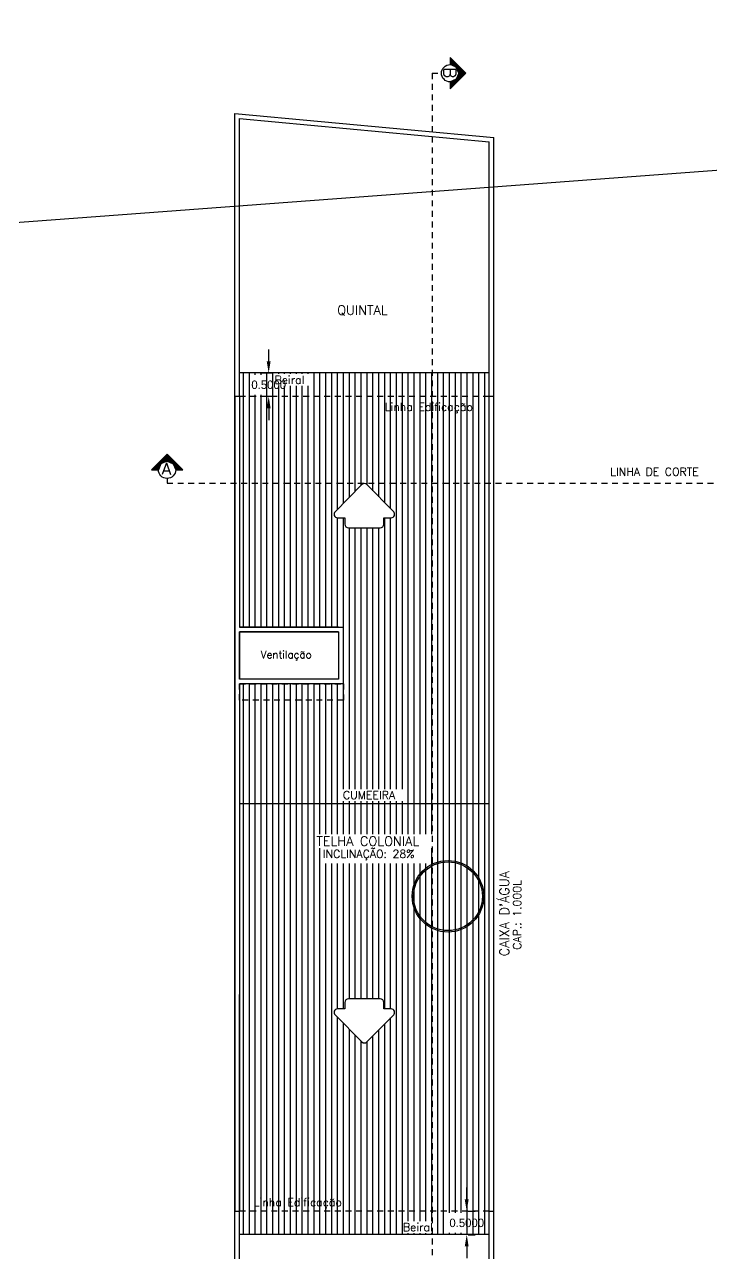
# Model space of a CAD drawing. Extents: x 1223 to 2114, y 507 to 973.
# Drawn here: x 1928.06 to 1942.64, y 617.42 to 643.52 of the extents above; entities that cross this region are included whole.
import ezdxf

# ---------------------------------------------------------------- set-up
doc = ezdxf.new("R2010")
doc.units = 0
doc.header["$MEASUREMENT"] = 0
doc.linetypes.add('HIDDEN2', pattern=[0.1875, 0.125, -0.0625])
doc.layers.get('0').update_dxf_attribs({"linetype": 'CONTINUOUS'})
doc.layers.get('DEFPOINTS').update_dxf_attribs({"linetype": 'CONTINUOUS'})
for name, color, linetype in [('CAIXA_DAGUA', 4, 'CONTINUOUS'), ('DIVERSOS', 2, 'CONTINUOUS'), ('JANELAS', 8, 'CONTINUOUS'), ('JANELAS_INTERNO', 2, 'CONTINUOUS'), ('PAREDE', 2, 'CONTINUOUS'), ('PROJECAO', 7, 'HIDDEN2'), ('REBAIXO', 8, 'CONTINUOUS')]:
    doc.layers.add(name, color=color, linetype=linetype)
doc.styles.add('PADRAO_TXT', font='romans.shx')
doc.styles.add('PADRAO_TXT2', font='romant', dxfattribs={"height": 0.6})
doc.dimstyles.get("Standard").update_dxf_attribs({"dimtxt": 0.18, "dimasz": 0.18, "dimexe": 0.18, "dimexo": 0.0625, "dimgap": 0.09, "dimtad": 0, "dimtih": 1, "dimtoh": 1, "dimdec": 4, "dimzin": 0, "dimdsep": 46, "dimtxsty": 'Standard', "dimcen": 0.09, "dimadec": 0, "dimazin": 0, "dimtfac": 1, "dimtdec": 4, "dimtofl": 0, "dimtmove": 0, "dimatfit": 3, "dimfxl": 0, "dimtolj": 1, "dimtzin": 0, "dimarcsym": 0})

# ---------------------------------------------------------------- blocks, each defined once
blk = doc.blocks.new('*D448')
at = {"layer": 'DEFPOINTS', "color": 0, "transparency": 16777216}
for p in [(1933.239, 636.115), (1933.391, 636.115), (1933.391, 635.615)]:
    blk.add_point(p, dxfattribs=at)
at = {"layer": 'PAREDE', "color": 7, "lineweight": -2, "transparency": 16777216}
for p, q in [((1933.239, 636.365), (1933.239, 636.615)), ((1933.239, 635.365), (1933.239, 635.115))]:
    blk.add_line(p, q, dxfattribs=at)
at = {"layer": 'PAREDE', "color": 0, "lineweight": -2, "transparency": 16777216}
for p, q in [((1933.329, 636.115), (1933.059, 636.115)), ((1933.329, 635.615), (1933.059, 635.615))]:
    blk.add_line(p, q, dxfattribs=at)
at = {"layer": 'PAREDE', "color": 7, "transparency": 16777216}
for points in [[(1933.197, 636.365), (1933.28, 636.365), (1933.239, 636.115)], [(1933.197, 635.365), (1933.28, 635.365), (1933.239, 635.615)]]:
    blk.add_solid(points, dxfattribs=at)
at = {"layer": 'PAREDE', "color": 0, "transparency": 16777216, "insert": (1933.239, 635.865), "char_height": 0.18, "attachment_point": 5}
blk.add_mtext('\\A1;0.5000', dxfattribs=at)
blk = doc.blocks.new('SETA1')
at = {"layer": 'DIVERSOS'}
blk.add_lwpolyline([(-0.225, 0), (0.225, 0, 0.414214), (0.275, 0.05), (0.275, 0.142), (0.379, 0.142, 0.668179), (0.415, 0.227), (0.035, 0.61, 0.414214), (-0.035, 0.61), (-0.415, 0.227, 0.668179), (-0.379, 0.142), (-0.275, 0.142), (-0.275, 0.05, 0.414214)], format="xyb", close=True, dxfattribs=at)
blk = doc.blocks.new('*X118')
at = {"color": 0}
for p, q in [((1932.703, 635.615), (1932.703, 636.115)), ((1932.828, 635.615), (1932.828, 636.115)), ((1932.953, 636.079), (1932.953, 636.115)), ((1933.078, 636.079), (1933.078, 636.115)), ((1933.203, 635.615), (1933.203, 636.115)), ((1933.328, 635.615), (1933.328, 636.115)), ((1933.453, 636.095), (1933.453, 636.115)), ((1933.578, 636.095), (1933.578, 636.115)), ((1933.703, 636.095), (1933.703, 636.115)), ((1933.828, 636.095), (1933.828, 636.115)), ((1933.953, 636.095), (1933.953, 636.115)), ((1934.078, 636.095), (1934.078, 636.115)), ((1934.203, 635.615), (1934.203, 636.115)), ((1934.328, 635.615), (1934.328, 636.115)), ((1934.453, 635.615), (1934.453, 636.115)), ((1934.578, 635.615), (1934.578, 636.115)), ((1934.703, 635.615), (1934.703, 636.115)), ((1934.828, 635.615), (1934.828, 636.115)), ((1934.953, 635.615), (1934.953, 636.115)), ((1935.078, 635.615), (1935.078, 636.115)), ((1935.203, 635.615), (1935.203, 636.115)), ((1935.328, 635.615), (1935.328, 636.115)), ((1935.453, 635.615), (1935.453, 636.115)), ((1935.578, 635.615), (1935.578, 636.115)), ((1935.703, 635.615), (1935.703, 636.115)), ((1935.828, 635.615), (1935.828, 636.115)), ((1935.953, 635.615), (1935.953, 636.115)), ((1936.078, 635.615), (1936.078, 636.115)), ((1936.203, 635.615), (1936.203, 636.115)), ((1936.328, 635.615), (1936.328, 636.115)), ((1936.453, 635.615), (1936.453, 636.115)), ((1936.578, 635.615), (1936.578, 636.115)), ((1936.703, 635.615), (1936.703, 636.115)), ((1936.828, 635.615), (1936.828, 636.115)), ((1936.953, 635.615), (1936.953, 636.115)), ((1937.078, 635.615), (1937.078, 636.115)), ((1937.203, 635.615), (1937.203, 636.115)), ((1937.328, 635.615), (1937.328, 636.115)), ((1937.453, 635.615), (1937.453, 636.115)), ((1937.578, 635.615), (1937.578, 636.115)), ((1937.703, 635.615), (1937.703, 636.115)), ((1937.828, 635.615), (1937.828, 636.115)), ((1933.453, 635.615), (1933.453, 635.84)), ((1933.578, 635.615), (1933.578, 635.84)), ((1933.703, 635.615), (1933.703, 635.84)), ((1933.828, 635.615), (1933.828, 635.84)), ((1933.953, 635.615), (1933.953, 635.84)), ((1934.078, 635.615), (1934.078, 635.84)), ((1932.703, 630.715), (1932.703, 635.615)), ((1932.828, 630.715), (1932.828, 635.615)), ((1932.953, 635.615), (1932.953, 635.652)), ((1932.953, 630.715), (1932.953, 635.615)), ((1933.078, 635.615), (1933.078, 635.652)), ((1933.078, 630.715), (1933.078, 635.615)), ((1933.203, 630.715), (1933.203, 635.615)), ((1933.328, 630.715), (1933.328, 635.615)), ((1933.453, 630.715), (1933.453, 635.615)), ((1933.578, 630.715), (1933.578, 635.615)), ((1933.703, 630.715), (1933.703, 635.615)), ((1933.828, 630.715), (1933.828, 635.615)), ((1933.953, 630.715), (1933.953, 635.615)), ((1934.078, 630.715), (1934.078, 635.615)), ((1934.203, 630.715), (1934.203, 635.615)), ((1934.328, 630.715), (1934.328, 635.615)), ((1934.453, 630.715), (1934.453, 635.615)), ((1934.578, 630.715), (1934.578, 635.615)), ((1934.703, 633.226), (1934.703, 635.615)), ((1934.828, 633.352), (1934.828, 635.615)), ((1934.953, 633.478), (1934.953, 635.615)), ((1935.078, 633.604), (1935.078, 635.615)), ((1935.203, 633.73), (1935.203, 635.615)), ((1935.328, 633.741), (1935.328, 635.615)), ((1935.453, 633.614), (1935.453, 635.615)), ((1935.578, 633.488), (1935.578, 635.615)), ((1935.703, 633.362), (1935.703, 635.615)), ((1935.828, 633.236), (1935.828, 635.615)), ((1935.953, 627.279), (1935.953, 635.615)), ((1936.078, 627.279), (1936.078, 635.615)), ((1936.203, 626.965), (1936.203, 635.615)), ((1936.328, 626.965), (1936.328, 635.615)), ((1936.453, 626.965), (1936.453, 635.615)), ((1936.578, 626.965), (1936.578, 635.615)), ((1936.703, 626.965), (1936.703, 635.615)), ((1936.828, 626.965), (1936.828, 635.615)), ((1936.953, 626.965), (1936.953, 635.615)), ((1937.078, 626.965), (1937.078, 635.615)), ((1937.203, 626.965), (1937.203, 635.615)), ((1937.328, 626.965), (1937.328, 635.615)), ((1937.453, 626.965), (1937.453, 635.615)), ((1937.578, 626.965), (1937.578, 635.615)), ((1937.703, 626.965), (1937.703, 635.615)), ((1937.828, 626.965), (1937.828, 635.615)), ((1934.703, 630.715), (1934.703, 633.043)), ((1934.828, 627.279), (1934.828, 633.043)), ((1935.703, 627.279), (1935.703, 633.043)), ((1935.828, 627.279), (1935.828, 633.043)), ((1934.953, 627.279), (1934.953, 632.83)), ((1935.078, 627.279), (1935.078, 632.83)), ((1935.203, 627.279), (1935.203, 632.83)), ((1935.328, 627.279), (1935.328, 632.83)), ((1935.453, 627.279), (1935.453, 632.83)), ((1935.578, 627.279), (1935.578, 632.83)), ((1932.703, 626.965), (1932.703, 629.515)), ((1932.828, 626.965), (1932.828, 629.515)), ((1932.953, 626.965), (1932.953, 629.515)), ((1933.078, 626.965), (1933.078, 629.515)), ((1933.203, 626.965), (1933.203, 629.515)), ((1933.328, 626.965), (1933.328, 629.515)), ((1933.453, 626.965), (1933.453, 629.515)), ((1933.578, 626.965), (1933.578, 629.515)), ((1933.703, 626.965), (1933.703, 629.515)), ((1933.828, 626.965), (1933.828, 629.515)), ((1933.953, 626.965), (1933.953, 629.515)), ((1934.078, 626.965), (1934.078, 629.515)), ((1934.203, 626.965), (1934.203, 629.515)), ((1934.328, 626.965), (1934.328, 629.515)), ((1934.453, 626.965), (1934.453, 629.515)), ((1934.578, 626.965), (1934.578, 629.515)), ((1934.703, 626.965), (1934.703, 629.515)), ((1932.703, 618.315), (1932.703, 626.965)), ((1932.828, 618.315), (1932.828, 626.965)), ((1932.953, 618.315), (1932.953, 626.965)), ((1933.078, 618.315), (1933.078, 626.965)), ((1933.203, 618.315), (1933.203, 626.965)), ((1933.328, 618.315), (1933.328, 626.965)), ((1933.453, 618.315), (1933.453, 626.965)), ((1933.578, 618.315), (1933.578, 626.965)), ((1933.703, 618.315), (1933.703, 626.965)), ((1933.828, 618.315), (1933.828, 626.965)), ((1933.953, 618.315), (1933.953, 626.965)), ((1934.078, 618.315), (1934.078, 626.965)), ((1934.203, 618.315), (1934.203, 626.965)), ((1934.328, 626.323), (1934.328, 626.965)), ((1934.453, 626.323), (1934.453, 626.965)), ((1934.578, 626.323), (1934.578, 626.965)), ((1934.703, 626.323), (1934.703, 626.965)), ((1934.828, 626.965), (1934.828, 627.024)), ((1934.828, 626.323), (1934.828, 626.965)), ((1934.953, 626.965), (1934.953, 627.024)), ((1934.953, 626.323), (1934.953, 626.965)), ((1935.078, 626.965), (1935.078, 627.024)), ((1935.078, 626.323), (1935.078, 626.965)), ((1935.203, 626.965), (1935.203, 627.024)), ((1935.203, 626.323), (1935.203, 626.965)), ((1935.328, 626.965), (1935.328, 627.024)), ((1935.328, 626.323), (1935.328, 626.965)), ((1935.453, 626.965), (1935.453, 627.024)), ((1935.453, 626.323), (1935.453, 626.965)), ((1935.578, 626.965), (1935.578, 627.024)), ((1935.578, 626.323), (1935.578, 626.965)), ((1935.703, 626.965), (1935.703, 627.024)), ((1935.703, 626.323), (1935.703, 626.965)), ((1935.828, 626.965), (1935.828, 627.024)), ((1935.828, 626.323), (1935.828, 626.965)), ((1935.953, 626.965), (1935.953, 627.024)), ((1935.953, 626.323), (1935.953, 626.965)), ((1936.078, 626.965), (1936.078, 627.024)), ((1936.078, 626.323), (1936.078, 626.965)), ((1936.203, 626.323), (1936.203, 626.965)), ((1936.328, 626.323), (1936.328, 626.965)), ((1936.453, 626.323), (1936.453, 626.965)), ((1936.578, 626.323), (1936.578, 626.965)), ((1936.703, 626.323), (1936.703, 626.965)), ((1936.828, 618.315), (1936.828, 626.965)), ((1936.953, 618.315), (1936.953, 626.965)), ((1937.078, 618.315), (1937.078, 626.965)), ((1937.203, 618.315), (1937.203, 626.965)), ((1937.328, 618.315), (1937.328, 626.965)), ((1937.453, 618.315), (1937.453, 626.965)), ((1937.578, 618.315), (1937.578, 626.965)), ((1937.703, 618.315), (1937.703, 626.965)), ((1937.828, 618.315), (1937.828, 626.965)), ((1934.328, 618.315), (1934.328, 626.023)), ((1936.703, 618.315), (1936.703, 626.023)), ((1934.453, 618.315), (1934.453, 625.696)), ((1934.578, 618.315), (1934.578, 625.696)), ((1934.703, 622.61), (1934.703, 625.696)), ((1934.828, 622.61), (1934.828, 625.696)), ((1934.953, 622.823), (1934.953, 625.696)), ((1935.078, 622.823), (1935.078, 625.696)), ((1935.203, 622.823), (1935.203, 625.696)), ((1935.328, 622.823), (1935.328, 625.696)), ((1935.453, 622.823), (1935.453, 625.696)), ((1935.578, 622.823), (1935.578, 625.696)), ((1935.703, 622.61), (1935.703, 625.696)), ((1935.828, 622.61), (1935.828, 625.696)), ((1935.953, 618.315), (1935.953, 625.696)), ((1936.078, 618.315), (1936.078, 625.696)), ((1936.203, 618.315), (1936.203, 625.696)), ((1936.328, 618.315), (1936.328, 625.696)), ((1936.453, 618.315), (1936.453, 625.696)), ((1936.578, 618.315), (1936.578, 625.696)), ((1934.703, 618.315), (1934.703, 622.427)), ((1934.828, 618.315), (1934.828, 622.301)), ((1935.703, 618.315), (1935.703, 622.291)), ((1935.828, 618.315), (1935.828, 622.417)), ((1934.953, 618.315), (1934.953, 622.175)), ((1935.078, 618.315), (1935.078, 622.049)), ((1935.203, 618.315), (1935.203, 621.923)), ((1935.453, 618.315), (1935.453, 622.038)), ((1935.578, 618.315), (1935.578, 622.164)), ((1935.328, 618.315), (1935.328, 621.912)), ((1932.703, 617.815), (1932.703, 618.315)), ((1932.828, 617.815), (1932.828, 618.315)), ((1932.953, 617.815), (1932.953, 618.315)), ((1933.078, 617.815), (1933.078, 618.315)), ((1933.203, 617.815), (1933.203, 618.315)), ((1933.328, 617.815), (1933.328, 618.315)), ((1933.453, 617.815), (1933.453, 618.315)), ((1933.578, 617.815), (1933.578, 618.315)), ((1933.703, 617.815), (1933.703, 618.315)), ((1933.828, 617.815), (1933.828, 618.315)), ((1933.953, 617.815), (1933.953, 618.315)), ((1934.078, 617.815), (1934.078, 618.315)), ((1934.203, 617.815), (1934.203, 618.315)), ((1934.328, 617.815), (1934.328, 618.315)), ((1934.453, 617.815), (1934.453, 618.315)), ((1934.578, 617.815), (1934.578, 618.315)), ((1934.703, 617.815), (1934.703, 618.315)), ((1934.828, 617.815), (1934.828, 618.315)), ((1934.953, 617.815), (1934.953, 618.315)), ((1935.078, 617.815), (1935.078, 618.315)), ((1935.203, 617.815), (1935.203, 618.315)), ((1935.328, 617.815), (1935.328, 618.315)), ((1935.453, 617.815), (1935.453, 618.315)), ((1935.578, 617.815), (1935.578, 618.315)), ((1935.703, 617.815), (1935.703, 618.315)), ((1935.828, 617.815), (1935.828, 618.315)), ((1935.953, 617.815), (1935.953, 618.315)), ((1936.078, 617.815), (1936.078, 618.315)), ((1936.203, 618.102), (1936.203, 618.315)), ((1936.328, 618.102), (1936.328, 618.315)), ((1936.453, 618.102), (1936.453, 618.315)), ((1936.578, 618.102), (1936.578, 618.315)), ((1936.703, 618.102), (1936.703, 618.315)), ((1936.828, 617.815), (1936.828, 618.315)), ((1936.953, 617.815), (1936.953, 618.315)), ((1937.078, 618.279), (1937.078, 618.315)), ((1937.203, 618.279), (1937.203, 618.315)), ((1937.328, 618.279), (1937.328, 618.315)), ((1937.453, 617.815), (1937.453, 618.315)), ((1937.578, 617.815), (1937.578, 618.315)), ((1937.703, 617.815), (1937.703, 618.315)), ((1937.828, 617.815), (1937.828, 618.315)), ((1936.203, 617.815), (1936.203, 617.847)), ((1936.328, 617.815), (1936.328, 617.847)), ((1936.453, 617.815), (1936.453, 617.847)), ((1936.578, 617.815), (1936.578, 617.847)), ((1936.703, 617.815), (1936.703, 617.847)), ((1937.078, 617.815), (1937.078, 617.852)), ((1937.203, 617.815), (1937.203, 617.852)), ((1937.328, 617.815), (1937.328, 617.852))]:
    blk.add_line(p, q, dxfattribs=at)
blk = doc.blocks.new('CXC1000')
at = {"layer": 'CAIXA_DAGUA'}
for radius in [0.76, 0.73]:
    blk.add_circle((0, 0), radius, dxfattribs=at)
blk = doc.blocks.new('*D450')
at = {"layer": 'DEFPOINTS', "color": 0, "transparency": 16777216}
for p in [(1937.413, 618.315), (1937.413, 617.815), (1937.444, 617.815)]:
    blk.add_point(p, dxfattribs=at)
at = {"layer": 'PAREDE', "color": 7, "lineweight": -2, "transparency": 16777216}
for p, q in [((1937.444, 618.565), (1937.444, 618.815)), ((1937.444, 617.565), (1937.444, 617.315))]:
    blk.add_line(p, q, dxfattribs=at)
at = {"layer": 'PAREDE', "color": 0, "lineweight": -2, "transparency": 16777216}
for p, q in [((1937.476, 618.315), (1937.624, 618.315)), ((1937.476, 617.815), (1937.624, 617.815))]:
    blk.add_line(p, q, dxfattribs=at)
at = {"layer": 'PAREDE', "color": 7, "transparency": 16777216}
for points in [[(1937.402, 618.565), (1937.485, 618.565), (1937.444, 618.315)], [(1937.402, 617.565), (1937.485, 617.565), (1937.444, 617.815)]]:
    blk.add_solid(points, dxfattribs=at)
at = {"layer": 'PAREDE', "color": 0, "transparency": 16777216, "insert": (1937.444, 618.065), "char_height": 0.18, "attachment_point": 5}
blk.add_mtext('\\A1;0.5000', dxfattribs=at)
blk = doc.blocks.new('*U11')
at = {"layer": 'DIVERSOS', "linetype": 'Continuous'}
for p, q in [((0, 0.334), (-0.15, 0.184)), ((0.15, 0.184), (0, 0.334)), ((-0.204, 0.13), (-0.334, 0)), ((-0.15, 0.184), (-0.204, 0.13)), ((-0.13, 0.13), (-0.184, 0)), ((0, 0.184), (-0.13, 0.13)), ((0, 0.184), (0.13, 0.13)), ((0.13, 0.13), (0.184, 0)), ((0.15, 0.184), (0.204, 0.13)), ((0.204, 0.13), (0.334, 0))]:
    blk.add_line(p, q, dxfattribs=at)
for points in [[(0, 0.334), (-0.15, 0.184), (0.15, 0.184)], [(-0.204, 0.13), (-0.334, 0), (-0.184, 0)], [(-0.15, 0.184), (-0.204, 0.13), (-0.13, 0.13)], [(0, 0.184), (0.13, 0.13), (0.204, 0.13)], [(0.13, 0.13), (0.184, 0), (0.334, 0)]]:
    blk.add_solid(points, dxfattribs=at)
at = {"layer": 'DIVERSOS', "linetype": 'Continuous', "extrusion": (0, 0, -1)}
for points in [[(0.204, 0.13), (0.13, 0.13), (0.184, 0)], [(0.15, 0.184), (0, 0.184), (0.13, 0.13)], [(0, 0.184), (-0.15, 0.184), (-0.204, 0.13)], [(-0.13, 0.13), (-0.204, 0.13), (-0.334, 0)]]:
    blk.add_solid(points, dxfattribs=at)
blk = doc.blocks.new('CORTE_A')
at = {"layer": 'DIVERSOS'}
for p, q in [((-0.334, 0), (0, 0.334)), ((0, 0.334), (0.334, 0)), ((-0.334, 0), (-0.184, 0)), ((0.184, 0), (0.334, 0))]:
    blk.add_line(p, q, dxfattribs=at)
blk.add_circle((0, 0), 0.184, dxfattribs=at)
at = {"layer": 'DIVERSOS', "linetype": 'Continuous'}
blk.add_blockref('*U11', (0, 0), dxfattribs=at)
at = {"layer": 'DIVERSOS', "style": 'PADRAO_TXT2'}
blk.add_text('A', height=0.25, dxfattribs=at).set_placement((-0.112, -0.102))
blk = doc.blocks.new('*U13')
at = {"layer": 'DIVERSOS', "linetype": 'Continuous'}
for p, q in [((0, 0.334), (-0.15, 0.184)), ((0.15, 0.184), (0, 0.334)), ((-0.204, 0.13), (-0.334, 0)), ((-0.15, 0.184), (-0.204, 0.13)), ((-0.13, 0.13), (-0.184, 0)), ((0, 0.184), (-0.13, 0.13)), ((0, 0.184), (0.13, 0.13)), ((0.13, 0.13), (0.184, 0)), ((0.15, 0.184), (0.204, 0.13)), ((0.204, 0.13), (0.334, 0))]:
    blk.add_line(p, q, dxfattribs=at)
for points in [[(0, 0.334), (-0.15, 0.184), (0.15, 0.184)], [(-0.204, 0.13), (-0.334, 0), (-0.184, 0)], [(-0.15, 0.184), (-0.204, 0.13), (-0.13, 0.13)], [(0, 0.184), (0.13, 0.13), (0.204, 0.13)], [(0.13, 0.13), (0.184, 0), (0.334, 0)]]:
    blk.add_solid(points, dxfattribs=at)
at = {"layer": 'DIVERSOS', "linetype": 'Continuous', "extrusion": (0, 0, -1)}
for points in [[(0.204, 0.13), (0.13, 0.13), (0.184, 0)], [(0.15, 0.184), (0, 0.184), (0.13, 0.13)], [(0, 0.184), (-0.15, 0.184), (-0.204, 0.13)], [(-0.13, 0.13), (-0.204, 0.13), (-0.334, 0)]]:
    blk.add_solid(points, dxfattribs=at)
blk = doc.blocks.new('CORTE_B')
at = {"layer": 'DIVERSOS'}
for p, q in [((-0.334, 0), (0, 0.334)), ((0, 0.334), (0.334, 0)), ((-0.334, 0), (-0.184, 0)), ((0.184, 0), (0.334, 0))]:
    blk.add_line(p, q, dxfattribs=at)
blk.add_circle((0, 0), 0.184, dxfattribs=at)
at = {"layer": 'DIVERSOS', "linetype": 'Continuous'}
blk.add_blockref('*U13', (0, 0), dxfattribs=at)
at = {"layer": 'DIVERSOS', "style": 'PADRAO_TXT2'}
blk.add_text('B', height=0.25, dxfattribs=at).set_placement((-0.118, -0.131))

msp = doc.modelspace()

# ---------------------------------------------------------------- linework, layer by layer
at = {"layer": 'JANELAS'}
for p, q in [((1932.52035, 635.61547), (1932.52035, 641.62693)), ((1932.52035, 641.62693), (1938.02035, 641.11547)), ((1932.62035, 635.61547), (1932.62035, 641.5172)), ((1932.62035, 641.5172), (1937.92035, 641.02434)), ((1937.92035, 635.61547), (1937.92035, 641.02434)), ((1938.02035, 635.61547), (1938.02035, 641.11547)), ((1937.92035, 636.11547), (1932.62035, 636.11547)), ((1937.92035, 626.96547), (1932.62035, 626.96547))]:
    msp.add_line(p, q, dxfattribs=at)
at = {"layer": 'JANELAS_INTERNO'}
msp.add_line((1516.64871, 608.62187), (2113.74782, 653.18983), dxfattribs=at)
at = {"layer": 'PAREDE'}
for p, q in [((1932.52035, 635.61547), (1932.52035, 618.31547)), ((1932.52035, 618.31547), (1932.52035, 635.61547)), ((1932.62035, 635.61547), (1932.52035, 635.61547)), ((1932.62035, 635.61547), (1932.62035, 630.71547)), ((1937.92035, 618.31547), (1937.92035, 635.61547)), ((1938.02035, 635.61547), (1937.92035, 635.61547)), ((1938.02035, 618.31547), (1938.02035, 635.61547)), ((1938.02035, 618.31547), (1938.02035, 635.61547)), ((1934.72035, 630.71547), (1932.62035, 630.71547)), ((1934.72035, 630.61547), (1932.62035, 630.61547)), ((1932.62035, 630.61547), (1932.62035, 629.61547)), ((1932.62035, 629.51547), (1932.62035, 618.31547)), ((1932.62035, 618.31547), (1932.62035, 622.91547)), ((1932.52035, 618.31547), (1932.62035, 618.31547)), ((1937.92035, 618.31547), (1938.02035, 618.31547))]:
    msp.add_line(p, q, dxfattribs=at)
msp.add_lwpolyline([(1932.62035, 630.71547), (1934.82035, 630.71547), (1934.82035, 629.51547), (1932.62035, 629.51547)], dxfattribs=at)
msp.add_lwpolyline([(1932.62035, 630.61547), (1934.72035, 630.61547), (1934.72035, 629.61547), (1932.62035, 629.61547)], close=True, dxfattribs=at)
at = {"layer": 'PROJECAO'}
for p, q in [((1936.70797, 642.48243), (1936.70797, 608.50524)), ((1936.70797, 642.48243), (1936.90797, 642.48243)), ((1931.08118, 633.87497), (1931.08118, 633.77303)), ((1931.08118, 633.77303), (1953.04912, 633.77303))]:
    msp.add_line(p, q, dxfattribs=at)
at = {"layer": 'PROJECAO', "color": 3}
for p, q in [((1937.92035, 635.61547), (1932.62035, 635.61547)), ((1937.92035, 618.31547), (1932.52035, 618.31547))]:
    msp.add_line(p, q, dxfattribs=at)
at = {"layer": 'PROJECAO'}
msp.add_lwpolyline([(1932.62035, 629.51547), (1934.8277, 629.51547), (1934.8277, 629.16793), (1932.62035, 629.16793)], close=True, dxfattribs=at)
at = {"layer": 'REBAIXO'}
for p, q in [((1932.52035, 612.21547), (1932.52035, 618.31547)), ((1932.62035, 612.21547), (1932.62035, 618.31547)), ((1937.92035, 612.21547), (1937.92035, 618.31547)), ((1938.02035, 612.21547), (1938.02035, 618.31547)), ((1937.92035, 617.81547), (1932.62035, 617.81547))]:
    msp.add_line(p, q, dxfattribs=at)

# ---------------------------------------------------------------- block references
at = {"layer": 'PAREDE', "rotation": 270}
msp.add_blockref('CORTE_B', (1937.09218, 642.48243), dxfattribs=at)
at = {"layer": 'PAREDE', "xscale": 1.5, "yscale": 1.5, "zscale": 1.5}
msp.add_blockref('SETA1', (1935.27035, 632.82984), dxfattribs=at)
at = {"layer": 'PAREDE', "xscale": 1.5, "yscale": 1.5, "zscale": 1.5, "rotation": 180}
msp.add_blockref('SETA1', (1935.27035, 622.82297), dxfattribs=at)
at = {"layer": 'REBAIXO', "linetype": 'Continuous'}
msp.add_blockref('*X118', (0, 0), dxfattribs=at)
at = {"layer": 'REBAIXO'}
for name, p in [('CORTE_A', (1931.08118, 634.05919)), ('CXC1000', (1937.04661, 625.00178))]:
    msp.add_blockref(name, p, dxfattribs=at)

# ---------------------------------------------------------------- texts
at = {"layer": 'JANELAS', "style": 'PADRAO_TXT'}
for s, p in [('Beiral', (1933.36362, 635.88276)), ('Linha Edificação', (1935.70312, 635.31052)), ('LINHA DE CORTE', (1940.49116, 633.93385)), ('CUMEEIRA', (1934.81603, 627.06667)), ('INCLINAÇÃO: 28%', (1934.38942, 625.81783)), ('Linha Edificação', (1932.92114, 618.4188)), ('Beiral', (1936.08985, 617.88932))]:
    msp.add_text(s, height=0.17, dxfattribs=at).set_placement(p)
msp.add_text('CAP.: 1.000L', height=0.17, rotation=90, dxfattribs=at).set_placement((1938.5985, 623.86683))
at = {"layer": 'PAREDE', "style": 'PADRAO_TXT'}
for s, height, p in [('QUINTAL', 0.2, (1934.69271, 637.35234)), ('Ventilação', 0.16, (1933.06909, 630.05516)), ('TELHA COLONIAL', 0.2, (1934.25035, 626.07283))]:
    msp.add_text(s, height=height, dxfattribs=at).set_placement(p)
msp.add_text("CAIXA D'ÁGUA", height=0.2, rotation=90, dxfattribs=at).set_placement((1938.3435, 623.72776))

# ---------------------------------------------------------------- dimensions: what is measured, and where the dimension line sits
at = {"layer": 'PAREDE'}
for base, p1, p2, picture, middle in [((1933.2387, 636.11547), (1933.39105, 635.61547), (1933.39105, 636.11547), '*D448', (1933.2387, 635.86547)), ((1937.4438, 617.81547), (1937.41333, 618.31547), (1937.41333, 617.81547), '*D450', (1937.4438, 618.06547))]:
    dim = msp.add_linear_dim(base=base, p1=p1, p2=p2, angle=90, dimstyle='Standard', override={"dimasz": 0.25, "dimlfac": 1, "dimclrd": 7}, dxfattribs=at)
    dim.commit()
    dim.dimension.update_dxf_attribs({"geometry": picture, "text_midpoint": middle})

doc.saveas('drawing.dxf')
